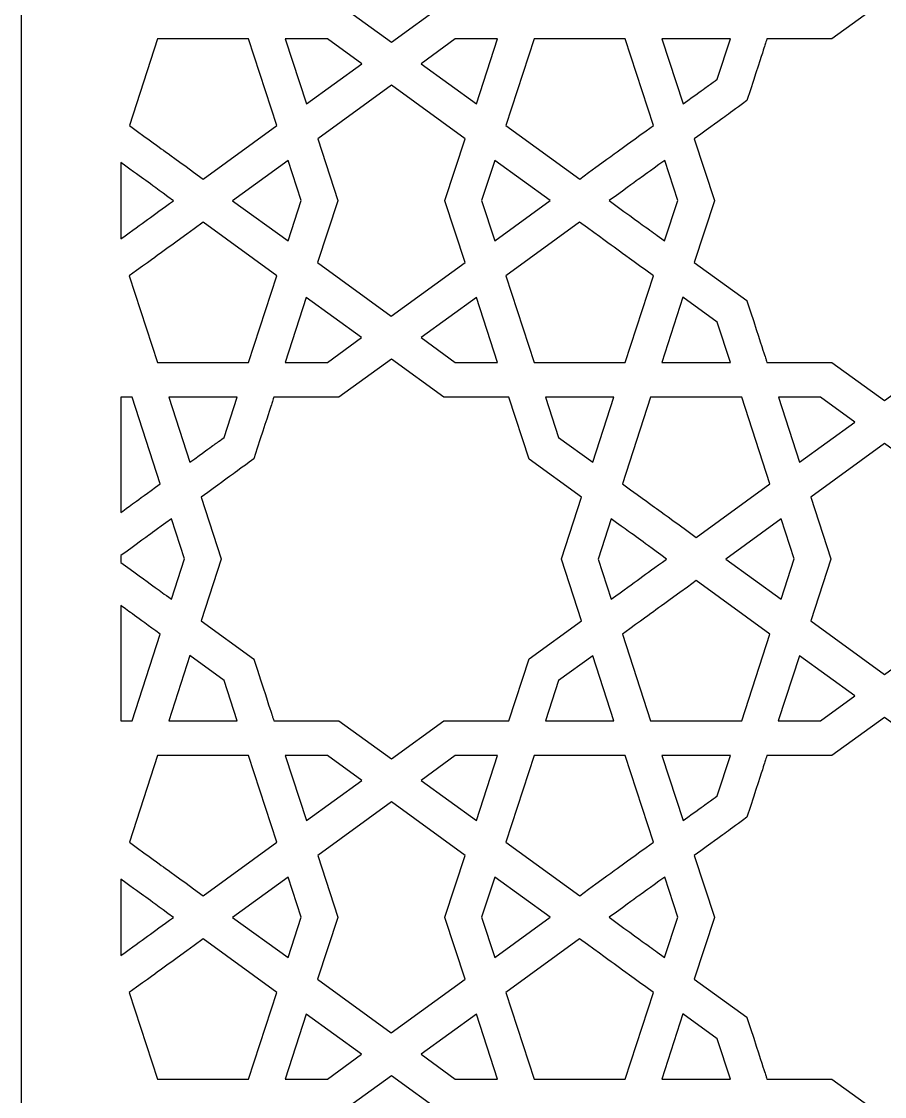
# Model space of a CAD drawing. Header units: millimetres. Extents: x -50 to 50, y -100 to 100.
# Drawn here: x -49.9 to 0.1, y -51.8 to 10.5 of the extents above; entities that cross this region are included whole.
import ezdxf

# ---------------------------------------------------------------- set-up
doc = ezdxf.new("R2010")
doc.units = ezdxf.units.MM
doc.header["$MEASUREMENT"] = 0
doc.layers.add('layer 1', color=7, linetype='Continuous')

msp = doc.modelspace()

# ---------------------------------------------------------------- linework, layer by layer
at = {"layer": 'layer 1', "color": 250}
for points, knots in [([(50.0821, 100.1536), (50.0821, 100.1536), (-49.9181, 100.1536), (-49.9181, 100.1536), (-49.9181, 100.1536), (-49.9181, 100.1536), (-49.9181, -99.8361), (-49.9181, -99.8361), (-49.9181, -99.8361), (-49.9181, -99.8361), (50.0821, -99.8361), (50.0821, -99.8361), (50.0821, -99.8361), (50.0821, -99.8361), (50.0821, 100.1536), (50.0821, 100.1536)], [0, 0, 0, 0, 0.2, 0.2, 0.2, 0.2, 0.4, 0.4, 0.4, 0.4, 0.6, 0.6, 0.6, 0.6, 1, 1, 1, 1]), ([(-38.3458, 20.9067), (-38.3458, 20.9067), (-38.344, 20.9123), (-38.344, 20.9123), (-38.344, 20.9123), (-38.344, 20.9123), (-39.5074, 24.4898), (-39.5074, 24.4898), (-39.5074, 24.4898), (-37.3344, 26.0689), (-38.0026, 25.5842), (-36.4604, 26.7014), (-36.4604, 26.7014), (-35.2917, 30.3008), (-35.4885, 29.6954), (-35.2993, 30.2754), (-35.2993, 30.2754), (-34.8272, 30.2754), (-32.0042, 30.2754), (-31.5359, 30.2754), (-31.5359, 30.2754), (-31.5359, 30.2754), (-28.4894, 32.4894), (-28.4894, 32.4894), (-28.4894, 32.4894), (-28.4894, 32.4894), (-25.4457, 30.2775), (-25.4457, 30.2775), (-25.4457, 30.2775), (-24.9746, 30.2775), (-22.1532, 30.2775), (-21.6819, 30.2775), (-21.6819, 30.2775), (-21.6819, 30.2775), (-20.5129, 26.6982), (-20.5129, 26.6982), (-20.5129, 26.6982), (-20.5129, 26.6982), (-17.4713, 24.4877), (-17.4713, 24.4877), (-17.4713, 24.4877), (-17.4713, 24.4877), (-18.6344, 20.9106), (-18.6344, 20.9106), (-18.6344, 20.9106), (-18.6344, 20.9106), (-18.6335, 20.9077), (-18.6335, 20.9077), (-18.6335, 20.9077), (-18.6335, 20.9077), (-18.6344, 20.9049), (-18.6344, 20.9049), (-18.6344, 20.9049), (-18.6344, 20.9049), (-18.6335, 20.9021), (-18.6335, 20.9021), (-18.6335, 20.9021), (-18.6335, 20.9021), (-18.6344, 20.8993), (-18.6344, 20.8993), (-18.6344, 20.8993), (-18.6344, 20.8993), (-17.4724, 17.3214), (-17.4724, 17.3214), (-17.4724, 17.3214), (-17.4724, 17.3214), (-20.5144, 15.1105), (-20.5144, 15.1105), (-20.5144, 15.1105), (-20.5144, 15.1105), (-21.6807, 11.5355), (-21.6807, 11.5355), (-21.6807, 11.5355), (-22.1529, 11.5355), (-24.976, 11.5355), (-25.4444, 11.5355), (-25.4444, 11.5355), (-25.4444, 11.5355), (-28.4908, 9.3215), (-28.4908, 9.3215), (-28.4908, 9.3215), (-28.4908, 9.3215), (-31.5345, 11.5334), (-31.5345, 11.5334), (-31.5345, 11.5334), (-32.0055, 11.5334), (-34.8269, 11.5334), (-35.2982, 11.5334), (-35.2982, 11.5334), (-35.4333, 11.9475), (-35.2563, 11.4028), (-36.459, 15.1056), (-36.459, 15.1056), (-36.459, 15.1056), (-36.4666, 15.1112), (-36.4666, 15.1112), (-36.4666, 15.1112), (-36.4666, 15.1112), (-36.4672, 15.1127), (-36.4672, 15.1127), (-36.4672, 15.1127), (-36.4672, 15.1127), (-39.5085, 17.3232), (-39.5085, 17.3232), (-39.5085, 17.3232), (-39.5085, 17.3232), (-38.344, 20.9014), (-38.344, 20.9014), (-38.344, 20.9014), (-38.344, 20.9014), (-38.3458, 20.9067), (-38.3458, 20.9067)], [0, 0, 0, 0, 0.0344828, 0.0344828, 0.0344828, 0.0344828, 0.0689655, 0.0689655, 0.0689655, 0.0689655, 0.1034483, 0.1034483, 0.1034483, 0.1034483, 0.137931, 0.137931, 0.137931, 0.137931, 0.1724138, 0.1724138, 0.1724138, 0.1724138, 0.2068966, 0.2068966, 0.2068966, 0.2068966, 0.2413793, 0.2413793, 0.2413793, 0.2413793, 0.2758621, 0.2758621, 0.2758621, 0.2758621, 0.3103448, 0.3103448, 0.3103448, 0.3103448, 0.3448276, 0.3448276, 0.3448276, 0.3448276, 0.3793103, 0.3793103, 0.3793103, 0.3793103, 0.4137931, 0.4137931, 0.4137931, 0.4137931, 0.4482759, 0.4482759, 0.4482759, 0.4482759, 0.4827586, 0.4827586, 0.4827586, 0.4827586, 0.5172414, 0.5172414, 0.5172414, 0.5172414, 0.5517241, 0.5517241, 0.5517241, 0.5517241, 0.5862069, 0.5862069, 0.5862069, 0.5862069, 0.6206897, 0.6206897, 0.6206897, 0.6206897, 0.6551724, 0.6551724, 0.6551724, 0.6551724, 0.6896552, 0.6896552, 0.6896552, 0.6896552, 0.7241379, 0.7241379, 0.7241379, 0.7241379, 0.7586207, 0.7586207, 0.7586207, 0.7586207, 0.7931034, 0.7931034, 0.7931034, 0.7931034, 0.8275862, 0.8275862, 0.8275862, 0.8275862, 0.862069, 0.862069, 0.862069, 0.862069, 0.8965517, 0.8965517, 0.8965517, 0.8965517, 0.9310345, 0.9310345, 0.9310345, 0.9310345, 1, 1, 1, 1]), ([(3.127, -9.2297), (3.127, -9.2297), (0.0804, -11.4437), (0.0804, -11.4437), (0.0804, -11.4437), (0.0804, -11.4437), (-2.963, -9.2318), (-2.963, -9.2318), (-2.963, -9.2318), (-3.4339, -9.2318), (-6.2554, -9.2318), (-6.7268, -9.2318), (-6.7268, -9.2318), (-6.8619, -8.8177), (-6.6848, -9.3624), (-7.8874, -5.6596), (-7.8874, -5.6596), (-7.8874, -5.6596), (-7.8952, -5.654), (-7.8952, -5.654), (-7.8952, -5.654), (-7.8952, -5.654), (-7.8955, -5.6525), (-7.8955, -5.6525), (-7.8955, -5.6525), (-7.8955, -5.6525), (-10.9372, -3.4424), (-10.9372, -3.4424), (-10.9372, -3.4424), (-10.9372, -3.4424), (-9.7726, 0.1358), (-9.7726, 0.1358), (-9.7726, 0.1358), (-9.7726, 0.1358), (-9.7744, 0.1415), (-9.7744, 0.1415), (-9.7744, 0.1415), (-9.7744, 0.1415), (-9.7726, 0.1471), (-9.7726, 0.1471), (-9.7726, 0.1471), (-9.7726, 0.1471), (-10.9358, 3.7243), (-10.9358, 3.7243), (-10.9358, 3.7243), (-8.763, 5.3037), (-9.4312, 4.8186), (-7.8892, 5.9359), (-7.8892, 5.9359), (-6.7204, 9.5356), (-6.9169, 8.9302), (-6.7278, 9.5102), (-6.7278, 9.5102), (-6.2558, 9.5102), (-3.4329, 9.5102), (-2.9644, 9.5102), (-2.9644, 9.5102), (-2.9644, 9.5102), (0.0819, 11.7239), (0.0819, 11.7239), (0.0819, 11.7239), (0.0819, 11.7239), (3.1256, 9.512), (3.1256, 9.512), (3.1256, 9.512), (3.5966, 9.512), (6.4181, 9.512), (6.8894, 9.512), (6.8894, 9.512), (6.8894, 9.512), (8.0585, 5.9327), (8.0585, 5.9327), (8.0585, 5.9327), (8.0585, 5.9327), (11.1002, 3.7222), (11.1002, 3.7222), (11.1002, 3.7222), (11.1002, 3.7222), (9.9371, 0.145), (9.9371, 0.145), (9.9371, 0.145), (9.9371, 0.145), (9.9381, 0.1425), (9.9381, 0.1425), (9.9381, 0.1425), (9.9381, 0.1425), (9.9371, 0.1394), (9.9371, 0.1394), (9.9371, 0.1394), (9.9371, 0.1394), (9.9378, 0.1365), (9.9378, 0.1365), (9.9378, 0.1365), (9.9378, 0.1365), (9.9371, 0.1341), (9.9371, 0.1341), (9.9371, 0.1341), (9.9371, 0.1341), (11.0991, -3.4442), (11.0991, -3.4442), (11.0991, -3.4442), (11.0991, -3.4442), (8.0571, -5.655), (8.0571, -5.655), (8.0571, -5.655), (8.0571, -5.655), (6.8908, -9.2297), (6.8908, -9.2297), (6.8908, -9.2297), (6.4184, -9.2297), (3.5955, -9.2297), (3.127, -9.2297)], [0, 0, 0, 0, 0.0344828, 0.0344828, 0.0344828, 0.0344828, 0.0689655, 0.0689655, 0.0689655, 0.0689655, 0.1034483, 0.1034483, 0.1034483, 0.1034483, 0.137931, 0.137931, 0.137931, 0.137931, 0.1724138, 0.1724138, 0.1724138, 0.1724138, 0.2068966, 0.2068966, 0.2068966, 0.2068966, 0.2413793, 0.2413793, 0.2413793, 0.2413793, 0.2758621, 0.2758621, 0.2758621, 0.2758621, 0.3103448, 0.3103448, 0.3103448, 0.3103448, 0.3448276, 0.3448276, 0.3448276, 0.3448276, 0.3793103, 0.3793103, 0.3793103, 0.3793103, 0.4137931, 0.4137931, 0.4137931, 0.4137931, 0.4482759, 0.4482759, 0.4482759, 0.4482759, 0.4827586, 0.4827586, 0.4827586, 0.4827586, 0.5172414, 0.5172414, 0.5172414, 0.5172414, 0.5517241, 0.5517241, 0.5517241, 0.5517241, 0.5862069, 0.5862069, 0.5862069, 0.5862069, 0.6206897, 0.6206897, 0.6206897, 0.6206897, 0.6551724, 0.6551724, 0.6551724, 0.6551724, 0.6896552, 0.6896552, 0.6896552, 0.6896552, 0.7241379, 0.7241379, 0.7241379, 0.7241379, 0.7586207, 0.7586207, 0.7586207, 0.7586207, 0.7931034, 0.7931034, 0.7931034, 0.7931034, 0.8275862, 0.8275862, 0.8275862, 0.8275862, 0.862069, 0.862069, 0.862069, 0.862069, 0.8965517, 0.8965517, 0.8965517, 0.8965517, 0.9310345, 0.9310345, 0.9310345, 0.9310345, 1, 1, 1, 1]), ([(-36.7604, 9.5123), (-36.7604, 9.5123), (-35.1313, 4.4955), (-35.1313, 4.4955), (-35.1313, 4.4955), (-35.1313, 4.4955), (-39.3995, 1.3935), (-39.3995, 1.3935), (-39.3995, 1.3935), (-42.596, 3.7141), (-40.909, 2.4889), (-43.6702, 4.4955), (-43.6702, 4.4955), (-43.6702, 4.4955), (-42.0409, 9.5123), (-42.0409, 9.5123), (-42.0409, 9.5123), (-42.0409, 9.5123), (-36.7604, 9.5123), (-36.7604, 9.5123)], [0, 0, 0, 0, 0.1666667, 0.1666667, 0.1666667, 0.1666667, 0.3333333, 0.3333333, 0.3333333, 0.3333333, 0.5, 0.5, 0.5, 0.5, 0.6666667, 0.6666667, 0.6666667, 0.6666667, 1, 1, 1, 1]), ([(-32.1896, 9.5123), (-32.1896, 9.5123), (-30.2091, 8.0726), (-30.2091, 8.0726), (-30.2091, 8.0726), (-30.2091, 8.0726), (-33.4149, 5.7429), (-33.4149, 5.7429), (-33.4149, 5.7429), (-33.4149, 5.7429), (-34.6391, 9.5123), (-34.6391, 9.5123), (-34.6391, 9.5123), (-34.6391, 9.5123), (-32.1896, 9.5123), (-32.1896, 9.5123)], [0, 0, 0, 0, 0.2, 0.2, 0.2, 0.2, 0.4, 0.4, 0.4, 0.4, 0.6, 0.6, 0.6, 0.6, 1, 1, 1, 1]), ([(-26.7696, 8.0747), (-26.7696, 8.0747), (-24.789, 9.5141), (-24.789, 9.5141), (-24.789, 9.5141), (-24.4841, 9.5141), (-22.6515, 9.5141), (-22.3395, 9.5141), (-22.3395, 9.5141), (-22.3395, 9.5141), (-23.5636, 5.7446), (-23.5636, 5.7446), (-23.5636, 5.7446), (-23.5636, 5.7446), (-26.7696, 8.0747), (-26.7696, 8.0747)], [0, 0, 0, 0, 0.2, 0.2, 0.2, 0.2, 0.4, 0.4, 0.4, 0.4, 0.6, 0.6, 0.6, 0.6, 1, 1, 1, 1]), ([(-14.9379, 9.5141), (-14.9379, 9.5141), (-13.3085, 4.4972), (-13.3085, 4.4972), (-13.3085, 4.4972), (-15.7995, 2.6875), (-14.6001, 3.5578), (-17.5791, 1.3956), (-17.5791, 1.3956), (-17.5791, 1.3956), (-21.8474, 4.4976), (-21.8474, 4.4976), (-21.8474, 4.4976), (-21.8474, 4.4976), (-20.2183, 9.5141), (-20.2183, 9.5141), (-20.2183, 9.5141), (-20.2183, 9.5141), (-14.9379, 9.5141), (-14.9379, 9.5141)], [0, 0, 0, 0, 0.1666667, 0.1666667, 0.1666667, 0.1666667, 0.3333333, 0.3333333, 0.3333333, 0.3333333, 0.5, 0.5, 0.5, 0.5, 0.6666667, 0.6666667, 0.6666667, 0.6666667, 1, 1, 1, 1]), ([(-8.8484, 9.5102), (-8.8484, 9.5102), (-9.6079, 7.1815), (-9.6079, 7.1815), (-9.6079, 7.1815), (-10.3516, 6.6411), (-9.9243, 6.9508), (-11.5916, 5.7429), (-11.5916, 5.7429), (-11.5916, 5.7429), (-12.815, 9.5102), (-12.815, 9.5102), (-12.815, 9.5102), (-12.815, 9.5102), (-8.8484, 9.5102), (-8.8484, 9.5102)], [0, 0, 0, 0, 0.2, 0.2, 0.2, 0.2, 0.4, 0.4, 0.4, 0.4, 0.6, 0.6, 0.6, 0.6, 1, 1, 1, 1]), ([(-31.5993, 0.1415), (-31.5993, 0.1415), (-31.5984, 0.1443), (-31.5984, 0.1443), (-31.5984, 0.1443), (-31.5984, 0.1443), (-32.759, 3.7222), (-32.759, 3.7222), (-32.759, 3.7222), (-32.759, 3.7222), (-28.4879, 6.8259), (-28.4879, 6.8259), (-28.4879, 6.8259), (-28.4879, 6.8259), (-24.22, 3.7243), (-24.22, 3.7243), (-24.22, 3.7243), (-24.22, 3.7243), (-25.3832, 0.1464), (-25.3832, 0.1464), (-25.3832, 0.1464), (-25.3832, 0.1464), (-25.3822, 0.1439), (-25.3822, 0.1439), (-25.3822, 0.1439), (-25.3822, 0.1439), (-25.3832, 0.1408), (-25.3832, 0.1408), (-25.3832, 0.1408), (-25.3832, 0.1408), (-25.3824, 0.1379), (-25.3824, 0.1379), (-25.3824, 0.1379), (-25.3824, 0.1379), (-25.3832, 0.1355), (-25.3832, 0.1355), (-25.3832, 0.1355), (-25.3832, 0.1355), (-24.2212, -3.4417), (-24.2212, -3.4417), (-24.2212, -3.4417), (-24.2212, -3.4417), (-28.4922, -6.5458), (-28.4922, -6.5458), (-28.4922, -6.5458), (-28.4922, -6.5458), (-32.76, -3.4442), (-32.76, -3.4442), (-32.76, -3.4442), (-32.76, -3.4442), (-31.5969, 0.1337), (-31.5969, 0.1337), (-31.5969, 0.1337), (-31.5969, 0.1337), (-31.5993, 0.1415), (-31.5993, 0.1415)], [0, 0, 0, 0, 0.0666667, 0.0666667, 0.0666667, 0.0666667, 0.1333333, 0.1333333, 0.1333333, 0.1333333, 0.2, 0.2, 0.2, 0.2, 0.2666667, 0.2666667, 0.2666667, 0.2666667, 0.3333333, 0.3333333, 0.3333333, 0.3333333, 0.4, 0.4, 0.4, 0.4, 0.4666667, 0.4666667, 0.4666667, 0.4666667, 0.5333333, 0.5333333, 0.5333333, 0.5333333, 0.6, 0.6, 0.6, 0.6, 0.6666667, 0.6666667, 0.6666667, 0.6666667, 0.7333333, 0.7333333, 0.7333333, 0.7333333, 0.8, 0.8, 0.8, 0.8, 0.8666667, 0.8666667, 0.8666667, 0.8666667, 1, 1, 1, 1]), ([(-44.1584, 2.3527), (-42.5188, 1.161), (-42.9497, 1.4739), (-41.1114, 0.1397), (-41.1114, 0.1397), (-42.441, -0.8255), (-42.7626, -1.059), (-44.1584, -2.0736), (-44.1584, -2.0736), (-44.1584, -2.0736), (-44.1584, 2.3527), (-44.1584, 2.3527)], [0, 0, 0, 0, 0.25, 0.25, 0.25, 0.25, 0.5, 0.5, 0.5, 0.5, 1, 1, 1, 1]), ([(-34.4763, 2.4737), (-34.4763, 2.4737), (-33.7188, 0.1411), (-33.7188, 0.1411), (-33.7188, 0.1411), (-33.7188, 0.1411), (-34.4778, -2.1957), (-34.4778, -2.1957), (-34.4778, -2.1957), (-34.4778, -2.1957), (-37.6897, 0.1387), (-37.6897, 0.1387), (-37.6897, 0.1387), (-37.6897, 0.1387), (-34.4763, 2.4737), (-34.4763, 2.4737)], [0, 0, 0, 0, 0.2, 0.2, 0.2, 0.2, 0.4, 0.4, 0.4, 0.4, 0.6, 0.6, 0.6, 0.6, 1, 1, 1, 1]), ([(-22.5036, -2.1936), (-22.5036, -2.1936), (-23.2617, 0.1408), (-23.2617, 0.1408), (-23.2617, 0.1408), (-23.2617, 0.1408), (-22.5025, 2.4762), (-22.5025, 2.4762), (-22.5025, 2.4762), (-22.5025, 2.4762), (-19.2903, 0.1415), (-19.2903, 0.1415), (-19.2903, 0.1415), (-19.2903, 0.1415), (-22.5036, -2.1936), (-22.5036, -2.1936)], [0, 0, 0, 0, 0.2, 0.2, 0.2, 0.2, 0.4, 0.4, 0.4, 0.4, 0.6, 0.6, 0.6, 0.6, 1, 1, 1, 1]), ([(-12.6534, 2.4762), (-12.6534, 2.4762), (-11.8943, 0.1418), (-11.8943, 0.1418), (-11.8943, 0.1418), (-11.8943, 0.1418), (-12.6545, -2.1939), (-12.6545, -2.1939), (-12.6545, -2.1939), (-13.6207, -1.4919), (-13.239, -1.7685), (-15.8685, 0.1408), (-15.8685, 0.1408), (-13.4101, 1.9255), (-14.6552, 1.0213), (-12.6534, 2.4762)], [0, 0, 0, 0, 0.2, 0.2, 0.2, 0.2, 0.4, 0.4, 0.4, 0.4, 0.6, 0.6, 0.6, 0.6, 1, 1, 1, 1]), ([(-35.1327, -4.2174), (-35.1327, -4.2174), (-36.7619, -9.2339), (-36.7619, -9.2339), (-36.7619, -9.2339), (-36.7619, -9.2339), (-42.0423, -9.2339), (-42.0423, -9.2339), (-42.0423, -9.2339), (-42.0423, -9.2339), (-43.6716, -4.2171), (-43.6716, -4.2171), (-43.6716, -4.2171), (-41.2258, -2.4402), (-42.3748, -3.2741), (-39.4009, -1.1151), (-39.4009, -1.1151), (-39.4009, -1.1151), (-35.1327, -4.2174), (-35.1327, -4.2174)], [0, 0, 0, 0, 0.1666667, 0.1666667, 0.1666667, 0.1666667, 0.3333333, 0.3333333, 0.3333333, 0.3333333, 0.5, 0.5, 0.5, 0.5, 0.6666667, 0.6666667, 0.6666667, 0.6666667, 1, 1, 1, 1]), ([(-17.5805, -1.1134), (-14.9776, -3.0028), (-15.86, -2.3618), (-13.3099, -4.2153), (-13.3099, -4.2153), (-13.3099, -4.2153), (-14.9393, -9.2318), (-14.9393, -9.2318), (-14.9393, -9.2318), (-14.9393, -9.2318), (-20.2195, -9.2318), (-20.2195, -9.2318), (-20.2195, -9.2318), (-20.2195, -9.2318), (-21.8488, -4.2153), (-21.8488, -4.2153), (-21.8488, -4.2153), (-21.8488, -4.2153), (-17.5805, -1.1134), (-17.5805, -1.1134)], [0, 0, 0, 0, 0.1666667, 0.1666667, 0.1666667, 0.1666667, 0.3333333, 0.3333333, 0.3333333, 0.3333333, 0.5, 0.5, 0.5, 0.5, 0.6666667, 0.6666667, 0.6666667, 0.6666667, 1, 1, 1, 1]), ([(-33.4163, -5.4645), (-33.4163, -5.4645), (-30.2104, -7.7946), (-30.2104, -7.7946), (-30.2104, -7.7946), (-30.2104, -7.7946), (-32.191, -9.2339), (-32.191, -9.2339), (-32.191, -9.2339), (-32.191, -9.2339), (-34.6404, -9.2339), (-34.6404, -9.2339), (-34.6404, -9.2339), (-34.6404, -9.2339), (-33.4163, -5.4645), (-33.4163, -5.4645)], [0, 0, 0, 0, 0.2, 0.2, 0.2, 0.2, 0.4, 0.4, 0.4, 0.4, 0.6, 0.6, 0.6, 0.6, 1, 1, 1, 1]), ([(-23.565, -5.4624), (-23.565, -5.4624), (-22.341, -9.2318), (-22.341, -9.2318), (-22.341, -9.2318), (-22.6525, -9.2318), (-24.484, -9.2318), (-24.7905, -9.2318), (-24.7905, -9.2318), (-24.7905, -9.2318), (-26.771, -7.7925), (-26.771, -7.7925), (-26.771, -7.7925), (-26.771, -7.7925), (-23.565, -5.4624), (-23.565, -5.4624)], [0, 0, 0, 0, 0.2, 0.2, 0.2, 0.2, 0.4, 0.4, 0.4, 0.4, 0.6, 0.6, 0.6, 0.6, 1, 1, 1, 1]), ([(-11.5933, -5.4613), (-11.5933, -5.4613), (-9.6086, -6.9014), (-9.6086, -6.9014), (-9.6086, -6.9014), (-9.6086, -6.9014), (-8.8473, -9.2318), (-8.8473, -9.2318), (-8.8473, -9.2318), (-8.8473, -9.2318), (-12.8178, -9.2318), (-12.8178, -9.2318), (-12.8178, -9.2318), (-12.8178, -9.2318), (-11.5933, -5.4613), (-11.5933, -5.4613)], [0, 0, 0, 0, 0.2, 0.2, 0.2, 0.2, 0.4, 0.4, 0.4, 0.4, 0.6, 0.6, 0.6, 0.6, 1, 1, 1, 1]), ([(-38.3458, -20.6237), (-38.3458, -20.6237), (-38.344, -20.6184), (-38.344, -20.6184), (-38.344, -20.6184), (-38.344, -20.6184), (-39.5074, -17.0409), (-39.5074, -17.0409), (-39.5074, -17.0409), (-37.3344, -15.4615), (-38.0026, -15.9466), (-36.4604, -14.8294), (-36.4604, -14.8294), (-35.2914, -11.2286), (-35.4914, -11.8438), (-35.2993, -11.2554), (-35.2993, -11.2554), (-34.8272, -11.2554), (-32.0042, -11.2554), (-31.5359, -11.2554), (-31.5359, -11.2554), (-31.5359, -11.2554), (-28.4894, -9.0413), (-28.4894, -9.0413), (-28.4894, -9.0413), (-28.4894, -9.0413), (-25.4457, -11.2532), (-25.4457, -11.2532), (-25.4457, -11.2532), (-24.9746, -11.2532), (-22.1532, -11.2532), (-21.6819, -11.2532), (-21.6819, -11.2532), (-21.6819, -11.2532), (-20.5129, -14.8325), (-20.5129, -14.8325), (-20.5129, -14.8325), (-20.5129, -14.8325), (-17.4713, -17.043), (-17.4713, -17.043), (-17.4713, -17.043), (-17.4713, -17.043), (-18.6344, -20.6202), (-18.6344, -20.6202), (-18.6344, -20.6202), (-18.6344, -20.6202), (-18.6335, -20.623), (-18.6335, -20.623), (-18.6335, -20.623), (-18.6335, -20.623), (-18.6344, -20.6258), (-18.6344, -20.6258), (-18.6344, -20.6258), (-18.6344, -20.6258), (-18.6335, -20.6287), (-18.6335, -20.6287), (-18.6335, -20.6287), (-18.6335, -20.6287), (-18.6344, -20.6311), (-18.6344, -20.6311), (-18.6344, -20.6311), (-18.6344, -20.6311), (-17.4724, -24.2094), (-17.4724, -24.2094), (-17.4724, -24.2094), (-17.4724, -24.2094), (-20.5144, -26.4202), (-20.5144, -26.4202), (-20.5144, -26.4202), (-20.5144, -26.4202), (-21.6807, -29.9949), (-21.6807, -29.9949), (-21.6807, -29.9949), (-22.1529, -29.9949), (-24.976, -29.9949), (-25.4444, -29.9949), (-25.4444, -29.9949), (-25.4444, -29.9949), (-28.4908, -32.209), (-28.4908, -32.209), (-28.4908, -32.209), (-28.4908, -32.209), (-31.5345, -29.997), (-31.5345, -29.997), (-31.5345, -29.997), (-32.0055, -29.997), (-34.8269, -29.997), (-35.2982, -29.997), (-35.2982, -29.997), (-35.4333, -29.5832), (-35.2563, -30.1279), (-36.459, -26.4248), (-36.459, -26.4248), (-36.459, -26.4248), (-36.4666, -26.4195), (-36.4666, -26.4195), (-36.4666, -26.4195), (-36.4666, -26.4195), (-36.4672, -26.4178), (-36.4672, -26.4178), (-36.4672, -26.4178), (-36.4672, -26.4178), (-39.5085, -24.2076), (-39.5085, -24.2076), (-39.5085, -24.2076), (-39.5085, -24.2076), (-38.344, -20.6294), (-38.344, -20.6294), (-38.344, -20.6294), (-38.344, -20.6294), (-38.3458, -20.6237), (-38.3458, -20.6237)], [0, 0, 0, 0, 0.0344828, 0.0344828, 0.0344828, 0.0344828, 0.0689655, 0.0689655, 0.0689655, 0.0689655, 0.1034483, 0.1034483, 0.1034483, 0.1034483, 0.137931, 0.137931, 0.137931, 0.137931, 0.1724138, 0.1724138, 0.1724138, 0.1724138, 0.2068966, 0.2068966, 0.2068966, 0.2068966, 0.2413793, 0.2413793, 0.2413793, 0.2413793, 0.2758621, 0.2758621, 0.2758621, 0.2758621, 0.3103448, 0.3103448, 0.3103448, 0.3103448, 0.3448276, 0.3448276, 0.3448276, 0.3448276, 0.3793103, 0.3793103, 0.3793103, 0.3793103, 0.4137931, 0.4137931, 0.4137931, 0.4137931, 0.4482759, 0.4482759, 0.4482759, 0.4482759, 0.4827586, 0.4827586, 0.4827586, 0.4827586, 0.5172414, 0.5172414, 0.5172414, 0.5172414, 0.5517241, 0.5517241, 0.5517241, 0.5517241, 0.5862069, 0.5862069, 0.5862069, 0.5862069, 0.6206897, 0.6206897, 0.6206897, 0.6206897, 0.6551724, 0.6551724, 0.6551724, 0.6551724, 0.6896552, 0.6896552, 0.6896552, 0.6896552, 0.7241379, 0.7241379, 0.7241379, 0.7241379, 0.7586207, 0.7586207, 0.7586207, 0.7586207, 0.7931034, 0.7931034, 0.7931034, 0.7931034, 0.8275862, 0.8275862, 0.8275862, 0.8275862, 0.862069, 0.862069, 0.862069, 0.862069, 0.8965517, 0.8965517, 0.8965517, 0.8965517, 0.9310345, 0.9310345, 0.9310345, 0.9310345, 1, 1, 1, 1]), ([(-44.1584, -11.2511), (-44.1584, -11.2511), (-43.5093, -11.2511), (-43.5093, -11.2511), (-43.5093, -11.2511), (-43.5093, -11.2511), (-41.8799, -16.268), (-41.8799, -16.268), (-41.8799, -16.268), (-43.4464, -17.406), (-43.554, -17.4847), (-44.1584, -17.9236), (-44.1584, -17.9236), (-44.1584, -17.9236), (-44.1584, -11.2511), (-44.1584, -11.2511)], [0, 0, 0, 0, 0.2, 0.2, 0.2, 0.2, 0.4, 0.4, 0.4, 0.4, 0.6, 0.6, 0.6, 0.6, 1, 1, 1, 1]), ([(-37.4198, -11.2554), (-37.4198, -11.2554), (-38.1794, -13.5837), (-38.1794, -13.5837), (-38.1794, -13.5837), (-38.9228, -14.1242), (-38.4956, -13.8144), (-40.163, -15.0223), (-40.163, -15.0223), (-40.163, -15.0223), (-41.3865, -11.2554), (-41.3865, -11.2554), (-41.3865, -11.2554), (-41.3865, -11.2554), (-37.4198, -11.2554), (-37.4198, -11.2554)], [0, 0, 0, 0, 0.2, 0.2, 0.2, 0.2, 0.4, 0.4, 0.4, 0.4, 0.6, 0.6, 0.6, 0.6, 1, 1, 1, 1]), ([(-15.5908, -11.2532), (-15.5908, -11.2532), (-16.815, -15.0227), (-16.815, -15.0227), (-16.815, -15.0227), (-16.815, -15.0227), (-18.7995, -13.5802), (-18.7995, -13.5802), (-18.7995, -13.5802), (-18.7995, -13.5802), (-19.5593, -11.2532), (-19.5593, -11.2532), (-19.5593, -11.2532), (-19.5593, -11.2532), (-15.5908, -11.2532), (-15.5908, -11.2532)], [0, 0, 0, 0, 0.2, 0.2, 0.2, 0.2, 0.4, 0.4, 0.4, 0.4, 0.6, 0.6, 0.6, 0.6, 1, 1, 1, 1]), ([(-15.0987, -16.2697), (-15.0987, -16.2697), (-13.4694, -11.2532), (-13.4694, -11.2532), (-13.4694, -11.2532), (-13.4694, -11.2532), (-8.189, -11.2532), (-8.189, -11.2532), (-8.189, -11.2532), (-8.189, -11.2532), (-6.5599, -16.2697), (-6.5599, -16.2697), (-6.5599, -16.2697), (-6.5599, -16.2697), (-10.8282, -19.3721), (-10.8282, -19.3721), (-10.8282, -19.3721), (-14.0247, -17.0511), (-12.3377, -18.2763), (-15.0987, -16.2697)], [0, 0, 0, 0, 0.1666667, 0.1666667, 0.1666667, 0.1666667, 0.3333333, 0.3333333, 0.3333333, 0.3333333, 0.5, 0.5, 0.5, 0.5, 0.6666667, 0.6666667, 0.6666667, 0.6666667, 1, 1, 1, 1]), ([(-1.6376, -12.6926), (-1.6376, -12.6926), (-4.8436, -15.0223), (-4.8436, -15.0223), (-4.8436, -15.0223), (-4.8436, -15.0223), (-6.0678, -11.2532), (-6.0678, -11.2532), (-6.0678, -11.2532), (-6.0678, -11.2532), (-3.6181, -11.2532), (-3.6181, -11.2532), (-3.6181, -11.2532), (-3.6181, -11.2532), (-1.6376, -12.6926), (-1.6376, -12.6926)], [0, 0, 0, 0, 0.2, 0.2, 0.2, 0.2, 0.4, 0.4, 0.4, 0.4, 0.6, 0.6, 0.6, 0.6, 1, 1, 1, 1]), ([(-4.1885, -24.2094), (-4.1885, -24.2094), (-3.0254, -20.6315), (-3.0254, -20.6315), (-3.0254, -20.6315), (-3.0254, -20.6315), (-3.0279, -20.6241), (-3.0279, -20.6241), (-3.0279, -20.6241), (-3.0279, -20.6241), (-3.0268, -20.6213), (-3.0268, -20.6213), (-3.0268, -20.6213), (-3.0268, -20.6213), (-4.1875, -17.0434), (-4.1875, -17.0434), (-4.1875, -17.0434), (-4.1875, -17.0434), (0.0836, -13.9393), (0.0836, -13.9393), (0.0836, -13.9393), (0.0836, -13.9393), (4.3515, -17.0409), (4.3515, -17.0409), (4.3515, -17.0409), (4.3515, -17.0409), (3.1884, -20.6188), (3.1884, -20.6188), (3.1884, -20.6188), (3.1884, -20.6188), (3.1891, -20.6216), (3.1891, -20.6216), (3.1891, -20.6216), (3.1891, -20.6216), (3.1881, -20.6244), (3.1881, -20.6244), (3.1881, -20.6244), (3.1881, -20.6244), (3.1891, -20.6273), (3.1891, -20.6273), (3.1891, -20.6273), (3.1891, -20.6273), (3.1884, -20.6297), (3.1884, -20.6297), (3.1884, -20.6297), (3.1884, -20.6297), (4.3501, -24.2072), (4.3501, -24.2072), (4.3501, -24.2072), (4.3501, -24.2072), (0.0794, -27.311), (0.0794, -27.311), (0.0794, -27.311), (0.0794, -27.311), (-4.1885, -24.2094), (-4.1885, -24.2094)], [0, 0, 0, 0, 0.0666667, 0.0666667, 0.0666667, 0.0666667, 0.1333333, 0.1333333, 0.1333333, 0.1333333, 0.2, 0.2, 0.2, 0.2, 0.2666667, 0.2666667, 0.2666667, 0.2666667, 0.3333333, 0.3333333, 0.3333333, 0.3333333, 0.4, 0.4, 0.4, 0.4, 0.4666667, 0.4666667, 0.4666667, 0.4666667, 0.5333333, 0.5333333, 0.5333333, 0.5333333, 0.6, 0.6, 0.6, 0.6, 0.6666667, 0.6666667, 0.6666667, 0.6666667, 0.7333333, 0.7333333, 0.7333333, 0.7333333, 0.8, 0.8, 0.8, 0.8, 0.8666667, 0.8666667, 0.8666667, 0.8666667, 1, 1, 1, 1]), ([(-44.1584, -20.4202), (-42.0802, -18.9113), (-43.1446, -19.6843), (-41.2248, -18.289), (-41.2248, -18.289), (-41.2248, -18.289), (-40.4658, -20.6237), (-40.4658, -20.6237), (-40.4658, -20.6237), (-40.4658, -20.6237), (-41.2259, -22.9591), (-41.2259, -22.9591), (-41.2259, -22.9591), (-42.1561, -22.2835), (-41.8385, -22.5132), (-44.1584, -20.829), (-44.1584, -20.829), (-44.1584, -20.829), (-44.1584, -20.4202), (-44.1584, -20.4202)], [0, 0, 0, 0, 0.1666667, 0.1666667, 0.1666667, 0.1666667, 0.3333333, 0.3333333, 0.3333333, 0.3333333, 0.5, 0.5, 0.5, 0.5, 0.6666667, 0.6666667, 0.6666667, 0.6666667, 1, 1, 1, 1]), ([(-12.5402, -20.6258), (-13.9224, -21.6288), (-14.2116, -21.839), (-15.7547, -22.9609), (-15.7547, -22.9609), (-15.7547, -22.9609), (-16.513, -20.6258), (-16.513, -20.6258), (-16.513, -20.6258), (-16.513, -20.6258), (-15.7539, -18.2915), (-15.7539, -18.2915), (-15.7539, -18.2915), (-13.9167, -19.6264), (-14.4381, -19.2479), (-12.5402, -20.6258)], [0, 0, 0, 0, 0.2, 0.2, 0.2, 0.2, 0.4, 0.4, 0.4, 0.4, 0.6, 0.6, 0.6, 0.6, 1, 1, 1, 1]), ([(-9.1182, -20.6269), (-9.1182, -20.6269), (-5.9051, -18.2915), (-5.9051, -18.2915), (-5.9051, -18.2915), (-5.9051, -18.2915), (-5.1474, -20.6241), (-5.1474, -20.6241), (-5.1474, -20.6241), (-5.1474, -20.6241), (-5.9066, -22.9612), (-5.9066, -22.9612), (-5.9066, -22.9612), (-5.9066, -22.9612), (-9.1182, -20.6269), (-9.1182, -20.6269)], [0, 0, 0, 0, 0.2, 0.2, 0.2, 0.2, 0.4, 0.4, 0.4, 0.4, 0.6, 0.6, 0.6, 0.6, 1, 1, 1, 1]), ([(-13.4708, -29.9992), (-13.4708, -29.9992), (-15.1001, -24.9827), (-15.1001, -24.9827), (-15.1001, -24.9827), (-12.6545, -23.2054), (-13.8035, -24.0393), (-10.8296, -21.8807), (-10.8296, -21.8807), (-10.8296, -21.8807), (-6.5613, -24.9827), (-6.5613, -24.9827), (-6.5613, -24.9827), (-6.5613, -24.9827), (-8.1904, -29.9992), (-8.1904, -29.9992), (-8.1904, -29.9992), (-8.1904, -29.9992), (-13.4708, -29.9992), (-13.4708, -29.9992)], [0, 0, 0, 0, 0.1666667, 0.1666667, 0.1666667, 0.1666667, 0.3333333, 0.3333333, 0.3333333, 0.3333333, 0.5, 0.5, 0.5, 0.5, 0.6666667, 0.6666667, 0.6666667, 0.6666667, 1, 1, 1, 1]), ([(-44.1584, -23.3257), (-43.6645, -23.6844), (-43.3164, -23.9374), (-41.8815, -24.9805), (-41.8815, -24.9805), (-41.8815, -24.9805), (-43.5107, -29.997), (-43.5107, -29.997), (-43.5107, -29.997), (-43.5107, -29.997), (-44.1584, -29.997), (-44.1584, -29.997), (-44.1584, -29.997), (-44.1584, -29.997), (-44.1584, -23.3257), (-44.1584, -23.3257)], [0, 0, 0, 0, 0.2, 0.2, 0.2, 0.2, 0.4, 0.4, 0.4, 0.4, 0.6, 0.6, 0.6, 0.6, 1, 1, 1, 1]), ([(-38.1799, -27.6666), (-38.1799, -27.6666), (-37.419, -29.997), (-37.419, -29.997), (-37.419, -29.997), (-37.419, -29.997), (-41.3892, -29.997), (-41.3892, -29.997), (-41.3892, -29.997), (-41.3892, -29.997), (-40.1647, -26.2265), (-40.1647, -26.2265), (-40.1647, -26.2265), (-40.1647, -26.2265), (-38.1799, -27.6666), (-38.1799, -27.6666)], [0, 0, 0, 0, 0.2, 0.2, 0.2, 0.2, 0.4, 0.4, 0.4, 0.4, 0.6, 0.6, 0.6, 0.6, 1, 1, 1, 1]), ([(-15.5936, -29.9949), (-15.5936, -29.9949), (-19.5585, -29.9949), (-19.5585, -29.9949), (-19.5585, -29.9949), (-19.5585, -29.9949), (-18.8007, -27.6722), (-18.8007, -27.6722), (-18.8007, -27.6722), (-18.8007, -27.6722), (-16.8163, -26.2301), (-16.8163, -26.2301), (-16.8163, -26.2301), (-16.8163, -26.2301), (-15.5936, -29.9949), (-15.5936, -29.9949)], [0, 0, 0, 0, 0.2, 0.2, 0.2, 0.2, 0.4, 0.4, 0.4, 0.4, 0.6, 0.6, 0.6, 0.6, 1, 1, 1, 1]), ([(-4.845, -26.2301), (-4.845, -26.2301), (-1.639, -28.5598), (-1.639, -28.5598), (-1.639, -28.5598), (-1.639, -28.5598), (-3.6195, -29.9992), (-3.6195, -29.9992), (-3.6195, -29.9992), (-3.6195, -29.9992), (-6.0692, -29.9992), (-6.0692, -29.9992), (-6.0692, -29.9992), (-6.0692, -29.9992), (-4.845, -26.2301), (-4.845, -26.2301)], [0, 0, 0, 0, 0.2, 0.2, 0.2, 0.2, 0.4, 0.4, 0.4, 0.4, 0.6, 0.6, 0.6, 0.6, 1, 1, 1, 1]), ([(3.127, -50.7605), (3.127, -50.7605), (0.0804, -52.9745), (0.0804, -52.9745), (0.0804, -52.9745), (0.0804, -52.9745), (-2.963, -50.7626), (-2.963, -50.7626), (-2.963, -50.7626), (-3.4339, -50.7626), (-6.2554, -50.7626), (-6.7268, -50.7626), (-6.7268, -50.7626), (-6.8626, -50.3463), (-6.6851, -50.8924), (-7.8874, -47.1904), (-7.8874, -47.1904), (-7.8874, -47.1904), (-7.8952, -47.1847), (-7.8952, -47.1847), (-7.8952, -47.1847), (-7.8952, -47.1847), (-7.8955, -47.1833), (-7.8955, -47.1833), (-7.8955, -47.1833), (-7.8955, -47.1833), (-10.9372, -44.9728), (-10.9372, -44.9728), (-10.9372, -44.9728), (-10.9372, -44.9728), (-9.7726, -41.3946), (-9.7726, -41.3946), (-9.7726, -41.3946), (-9.7726, -41.3946), (-9.7744, -41.3893), (-9.7744, -41.3893), (-9.7744, -41.3893), (-9.7744, -41.3893), (-9.7726, -41.3836), (-9.7726, -41.3836), (-9.7726, -41.3836), (-9.7726, -41.3836), (-10.9358, -37.8061), (-10.9358, -37.8061), (-10.9358, -37.8061), (-8.763, -36.2271), (-9.4312, -36.7118), (-7.8892, -35.5946), (-7.8892, -35.5946), (-6.7204, -31.9952), (-6.9169, -32.6005), (-6.7278, -32.0206), (-6.7278, -32.0206), (-6.2558, -32.0206), (-3.4329, -32.0206), (-2.9644, -32.0206), (-2.9644, -32.0206), (-2.9644, -32.0206), (0.0819, -29.8065), (0.0819, -29.8065), (0.0819, -29.8065), (0.0819, -29.8065), (3.1256, -32.0185), (3.1256, -32.0185), (3.1256, -32.0185), (3.5966, -32.0185), (6.4181, -32.0185), (6.8894, -32.0185), (6.8894, -32.0185), (6.8894, -32.0185), (8.0585, -35.5977), (8.0585, -35.5977), (8.0585, -35.5977), (8.0585, -35.5977), (11.1002, -37.8082), (11.1002, -37.8082), (11.1002, -37.8082), (11.1002, -37.8082), (9.9371, -41.3854), (9.9371, -41.3854), (9.9371, -41.3854), (9.9371, -41.3854), (9.9381, -41.3882), (9.9381, -41.3882), (9.9381, -41.3882), (9.9381, -41.3882), (9.9371, -41.3911), (9.9371, -41.3911), (9.9371, -41.3911), (9.9371, -41.3911), (9.9378, -41.3939), (9.9378, -41.3939), (9.9378, -41.3939), (9.9378, -41.3939), (9.9371, -41.3963), (9.9371, -41.3963), (9.9371, -41.3963), (9.9371, -41.3963), (11.0991, -44.9746), (11.0991, -44.9746), (11.0991, -44.9746), (11.0991, -44.9746), (8.0571, -47.1854), (8.0571, -47.1854), (8.0571, -47.1854), (8.0571, -47.1854), (6.8908, -50.7605), (6.8908, -50.7605), (6.8908, -50.7605), (6.4184, -50.7605), (3.5955, -50.7605), (3.127, -50.7605)], [0, 0, 0, 0, 0.0344828, 0.0344828, 0.0344828, 0.0344828, 0.0689655, 0.0689655, 0.0689655, 0.0689655, 0.1034483, 0.1034483, 0.1034483, 0.1034483, 0.137931, 0.137931, 0.137931, 0.137931, 0.1724138, 0.1724138, 0.1724138, 0.1724138, 0.2068966, 0.2068966, 0.2068966, 0.2068966, 0.2413793, 0.2413793, 0.2413793, 0.2413793, 0.2758621, 0.2758621, 0.2758621, 0.2758621, 0.3103448, 0.3103448, 0.3103448, 0.3103448, 0.3448276, 0.3448276, 0.3448276, 0.3448276, 0.3793103, 0.3793103, 0.3793103, 0.3793103, 0.4137931, 0.4137931, 0.4137931, 0.4137931, 0.4482759, 0.4482759, 0.4482759, 0.4482759, 0.4827586, 0.4827586, 0.4827586, 0.4827586, 0.5172414, 0.5172414, 0.5172414, 0.5172414, 0.5517241, 0.5517241, 0.5517241, 0.5517241, 0.5862069, 0.5862069, 0.5862069, 0.5862069, 0.6206897, 0.6206897, 0.6206897, 0.6206897, 0.6551724, 0.6551724, 0.6551724, 0.6551724, 0.6896552, 0.6896552, 0.6896552, 0.6896552, 0.7241379, 0.7241379, 0.7241379, 0.7241379, 0.7586207, 0.7586207, 0.7586207, 0.7586207, 0.7931034, 0.7931034, 0.7931034, 0.7931034, 0.8275862, 0.8275862, 0.8275862, 0.8275862, 0.862069, 0.862069, 0.862069, 0.862069, 0.8965517, 0.8965517, 0.8965517, 0.8965517, 0.9310345, 0.9310345, 0.9310345, 0.9310345, 1, 1, 1, 1]), ([(-36.7604, -32.0185), (-36.7604, -32.0185), (-35.1313, -37.035), (-35.1313, -37.035), (-35.1313, -37.035), (-35.1313, -37.035), (-39.3995, -40.1373), (-39.3995, -40.1373), (-39.3995, -40.1373), (-42.596, -37.8167), (-40.909, -39.0416), (-43.6702, -37.0353), (-43.6702, -37.0353), (-43.6702, -37.0353), (-42.0409, -32.0185), (-42.0409, -32.0185), (-42.0409, -32.0185), (-42.0409, -32.0185), (-36.7604, -32.0185), (-36.7604, -32.0185)], [0, 0, 0, 0, 0.1666667, 0.1666667, 0.1666667, 0.1666667, 0.3333333, 0.3333333, 0.3333333, 0.3333333, 0.5, 0.5, 0.5, 0.5, 0.6666667, 0.6666667, 0.6666667, 0.6666667, 1, 1, 1, 1]), ([(-32.1896, -32.0185), (-32.1896, -32.0185), (-30.2091, -33.4578), (-30.2091, -33.4578), (-30.2091, -33.4578), (-30.2091, -33.4578), (-33.4149, -35.7879), (-33.4149, -35.7879), (-33.4149, -35.7879), (-33.4149, -35.7879), (-34.6391, -32.0185), (-34.6391, -32.0185), (-34.6391, -32.0185), (-34.6391, -32.0185), (-32.1896, -32.0185), (-32.1896, -32.0185)], [0, 0, 0, 0, 0.2, 0.2, 0.2, 0.2, 0.4, 0.4, 0.4, 0.4, 0.6, 0.6, 0.6, 0.6, 1, 1, 1, 1]), ([(-26.7696, -33.4557), (-26.7696, -33.4557), (-24.789, -32.0163), (-24.789, -32.0163), (-24.789, -32.0163), (-24.4841, -32.0163), (-22.6515, -32.0163), (-22.3395, -32.0163), (-22.3395, -32.0163), (-22.3395, -32.0163), (-23.5636, -35.7858), (-23.5636, -35.7858), (-23.5636, -35.7858), (-23.5636, -35.7858), (-26.7696, -33.4557), (-26.7696, -33.4557)], [0, 0, 0, 0, 0.2, 0.2, 0.2, 0.2, 0.4, 0.4, 0.4, 0.4, 0.6, 0.6, 0.6, 0.6, 1, 1, 1, 1]), ([(-14.9379, -32.0163), (-14.9379, -32.0163), (-13.3085, -37.0332), (-13.3085, -37.0332), (-13.3085, -37.0332), (-15.7995, -38.8433), (-14.6001, -37.9726), (-17.5791, -40.1352), (-17.5791, -40.1352), (-17.5791, -40.1352), (-21.8474, -37.0328), (-21.8474, -37.0328), (-21.8474, -37.0328), (-21.8474, -37.0328), (-20.2183, -32.0163), (-20.2183, -32.0163), (-20.2183, -32.0163), (-20.2183, -32.0163), (-14.9379, -32.0163), (-14.9379, -32.0163)], [0, 0, 0, 0, 0.1666667, 0.1666667, 0.1666667, 0.1666667, 0.3333333, 0.3333333, 0.3333333, 0.3333333, 0.5, 0.5, 0.5, 0.5, 0.6666667, 0.6666667, 0.6666667, 0.6666667, 1, 1, 1, 1]), ([(-12.815, -32.0206), (-12.815, -32.0206), (-8.8484, -32.0206), (-8.8484, -32.0206), (-8.8484, -32.0206), (-8.8484, -32.0206), (-9.6079, -34.3493), (-9.6079, -34.3493), (-9.6079, -34.3493), (-10.3516, -34.8894), (-9.925, -34.5803), (-11.5916, -35.7879), (-11.5916, -35.7879), (-11.5916, -35.7879), (-12.815, -32.0206), (-12.815, -32.0206)], [0, 0, 0, 0, 0.2, 0.2, 0.2, 0.2, 0.4, 0.4, 0.4, 0.4, 0.6, 0.6, 0.6, 0.6, 1, 1, 1, 1]), ([(-31.5993, -41.3893), (-31.5993, -41.3893), (-31.5984, -41.3865), (-31.5984, -41.3865), (-31.5984, -41.3865), (-31.5984, -41.3865), (-32.759, -37.8086), (-32.759, -37.8086), (-32.759, -37.8086), (-32.759, -37.8086), (-28.4879, -34.7049), (-28.4879, -34.7049), (-28.4879, -34.7049), (-28.4879, -34.7049), (-24.22, -37.8061), (-24.22, -37.8061), (-24.22, -37.8061), (-24.22, -37.8061), (-25.3832, -41.384), (-25.3832, -41.384), (-25.3832, -41.384), (-25.3832, -41.384), (-25.3822, -41.3868), (-25.3822, -41.3868), (-25.3822, -41.3868), (-25.3822, -41.3868), (-25.3832, -41.3896), (-25.3832, -41.3896), (-25.3832, -41.3896), (-25.3832, -41.3896), (-25.3824, -41.3925), (-25.3824, -41.3925), (-25.3824, -41.3925), (-25.3824, -41.3925), (-25.3832, -41.3953), (-25.3832, -41.3953), (-25.3832, -41.3953), (-25.3832, -41.3953), (-24.2212, -44.9725), (-24.2212, -44.9725), (-24.2212, -44.9725), (-24.2212, -44.9725), (-28.4922, -48.0762), (-28.4922, -48.0762), (-28.4922, -48.0762), (-28.4922, -48.0762), (-32.76, -44.9749), (-32.76, -44.9749), (-32.76, -44.9749), (-32.76, -44.9749), (-31.5969, -41.3967), (-31.5969, -41.3967), (-31.5969, -41.3967), (-31.5969, -41.3967), (-31.5993, -41.3893), (-31.5993, -41.3893)], [0, 0, 0, 0, 0.0666667, 0.0666667, 0.0666667, 0.0666667, 0.1333333, 0.1333333, 0.1333333, 0.1333333, 0.2, 0.2, 0.2, 0.2, 0.2666667, 0.2666667, 0.2666667, 0.2666667, 0.3333333, 0.3333333, 0.3333333, 0.3333333, 0.4, 0.4, 0.4, 0.4, 0.4666667, 0.4666667, 0.4666667, 0.4666667, 0.5333333, 0.5333333, 0.5333333, 0.5333333, 0.6, 0.6, 0.6, 0.6, 0.6666667, 0.6666667, 0.6666667, 0.6666667, 0.7333333, 0.7333333, 0.7333333, 0.7333333, 0.8, 0.8, 0.8, 0.8, 0.8666667, 0.8666667, 0.8666667, 0.8666667, 1, 1, 1, 1]), ([(-44.1584, -39.1781), (-42.5188, -40.3698), (-42.9497, -40.0565), (-41.1114, -41.3911), (-41.1114, -41.3911), (-42.441, -42.3559), (-42.7626, -42.5894), (-44.1584, -43.604), (-44.1584, -43.604), (-44.1584, -43.604), (-44.1584, -39.1781), (-44.1584, -39.1781)], [0, 0, 0, 0, 0.25, 0.25, 0.25, 0.25, 0.5, 0.5, 0.5, 0.5, 1, 1, 1, 1]), ([(-34.4763, -39.0567), (-34.4763, -39.0567), (-33.7188, -41.3893), (-33.7188, -41.3893), (-33.7188, -41.3893), (-33.7188, -41.3893), (-34.4778, -43.7264), (-34.4778, -43.7264), (-34.4778, -43.7264), (-34.4778, -43.7264), (-37.6897, -41.3921), (-37.6897, -41.3921), (-37.6897, -41.3921), (-37.6897, -41.3921), (-34.4763, -39.0567), (-34.4763, -39.0567)], [0, 0, 0, 0, 0.2, 0.2, 0.2, 0.2, 0.4, 0.4, 0.4, 0.4, 0.6, 0.6, 0.6, 0.6, 1, 1, 1, 1]), ([(-22.5036, -43.724), (-22.5036, -43.724), (-23.2617, -41.39), (-23.2617, -41.39), (-23.2617, -41.39), (-23.2617, -41.39), (-22.5025, -39.0546), (-22.5025, -39.0546), (-22.5025, -39.0546), (-22.5025, -39.0546), (-19.2903, -41.3889), (-19.2903, -41.3889), (-19.2903, -41.3889), (-19.2903, -41.3889), (-22.5036, -43.724), (-22.5036, -43.724)], [0, 0, 0, 0, 0.2, 0.2, 0.2, 0.2, 0.4, 0.4, 0.4, 0.4, 0.6, 0.6, 0.6, 0.6, 1, 1, 1, 1]), ([(-15.8685, -41.39), (-13.4101, -39.6053), (-14.6552, -40.5091), (-12.6534, -39.0546), (-12.6534, -39.0546), (-12.6534, -39.0546), (-11.8943, -41.3889), (-11.8943, -41.3889), (-11.8943, -41.3889), (-11.8943, -41.3889), (-12.6545, -43.7247), (-12.6545, -43.7247), (-12.6545, -43.7247), (-13.6207, -43.0226), (-13.239, -43.2989), (-15.8685, -41.39)], [0, 0, 0, 0, 0.2, 0.2, 0.2, 0.2, 0.4, 0.4, 0.4, 0.4, 0.6, 0.6, 0.6, 0.6, 1, 1, 1, 1]), ([(-35.1327, -45.7479), (-35.1327, -45.7479), (-36.7619, -50.7647), (-36.7619, -50.7647), (-36.7619, -50.7647), (-36.7619, -50.7647), (-42.0423, -50.7647), (-42.0423, -50.7647), (-42.0423, -50.7647), (-42.0423, -50.7647), (-43.6716, -45.7479), (-43.6716, -45.7479), (-43.6716, -45.7479), (-41.2258, -43.9709), (-42.3748, -44.8045), (-39.4009, -42.6459), (-39.4009, -42.6459), (-39.4009, -42.6459), (-35.1327, -45.7479), (-35.1327, -45.7479)], [0, 0, 0, 0, 0.1666667, 0.1666667, 0.1666667, 0.1666667, 0.3333333, 0.3333333, 0.3333333, 0.3333333, 0.5, 0.5, 0.5, 0.5, 0.6666667, 0.6666667, 0.6666667, 0.6666667, 1, 1, 1, 1]), ([(-20.2195, -50.7626), (-20.2195, -50.7626), (-21.8488, -45.7457), (-21.8488, -45.7457), (-21.8488, -45.7457), (-21.8488, -45.7457), (-17.5805, -42.6438), (-17.5805, -42.6438), (-17.5805, -42.6438), (-14.9776, -44.5332), (-15.86, -43.8926), (-13.3099, -45.7457), (-13.3099, -45.7457), (-13.3099, -45.7457), (-14.9393, -50.7626), (-14.9393, -50.7626), (-14.9393, -50.7626), (-14.9393, -50.7626), (-20.2195, -50.7626), (-20.2195, -50.7626)], [0, 0, 0, 0, 0.1666667, 0.1666667, 0.1666667, 0.1666667, 0.3333333, 0.3333333, 0.3333333, 0.3333333, 0.5, 0.5, 0.5, 0.5, 0.6666667, 0.6666667, 0.6666667, 0.6666667, 1, 1, 1, 1]), ([(-33.4163, -46.9953), (-33.4163, -46.9953), (-30.2104, -49.325), (-30.2104, -49.325), (-30.2104, -49.325), (-30.2104, -49.325), (-32.191, -50.7647), (-32.191, -50.7647), (-32.191, -50.7647), (-32.191, -50.7647), (-34.6404, -50.7647), (-34.6404, -50.7647), (-34.6404, -50.7647), (-34.6404, -50.7647), (-33.4163, -46.9953), (-33.4163, -46.9953)], [0, 0, 0, 0, 0.2, 0.2, 0.2, 0.2, 0.4, 0.4, 0.4, 0.4, 0.6, 0.6, 0.6, 0.6, 1, 1, 1, 1]), ([(-23.565, -46.9932), (-23.565, -46.9932), (-22.341, -50.7626), (-22.341, -50.7626), (-22.341, -50.7626), (-22.6525, -50.7626), (-24.484, -50.7626), (-24.7905, -50.7626), (-24.7905, -50.7626), (-24.7905, -50.7626), (-26.771, -49.3229), (-26.771, -49.3229), (-26.771, -49.3229), (-26.771, -49.3229), (-23.565, -46.9932), (-23.565, -46.9932)], [0, 0, 0, 0, 0.2, 0.2, 0.2, 0.2, 0.4, 0.4, 0.4, 0.4, 0.6, 0.6, 0.6, 0.6, 1, 1, 1, 1]), ([(-11.5933, -46.9921), (-11.5933, -46.9921), (-9.6086, -48.4321), (-9.6086, -48.4321), (-9.6086, -48.4321), (-9.6086, -48.4321), (-8.8473, -50.7626), (-8.8473, -50.7626), (-8.8473, -50.7626), (-8.8473, -50.7626), (-12.8178, -50.7626), (-12.8178, -50.7626), (-12.8178, -50.7626), (-12.8178, -50.7626), (-11.5933, -46.9921), (-11.5933, -46.9921)], [0, 0, 0, 0, 0.2, 0.2, 0.2, 0.2, 0.4, 0.4, 0.4, 0.4, 0.6, 0.6, 0.6, 0.6, 1, 1, 1, 1]), ([(-31.5345, -71.5278), (-32.0055, -71.5278), (-34.8269, -71.5278), (-35.2982, -71.5278), (-35.2982, -71.5278), (-35.4333, -71.1136), (-35.2563, -71.6583), (-36.459, -67.9556), (-36.459, -67.9556), (-36.459, -67.9556), (-36.4666, -67.95), (-36.4666, -67.95), (-36.4666, -67.95), (-36.4666, -67.95), (-36.4672, -67.9486), (-36.4672, -67.9486), (-36.4672, -67.9486), (-36.4672, -67.9486), (-39.5085, -65.738), (-39.5085, -65.738), (-39.5085, -65.738), (-39.5085, -65.738), (-38.344, -62.1601), (-38.344, -62.1601), (-38.344, -62.1601), (-38.344, -62.1601), (-38.3458, -62.1545), (-38.3458, -62.1545), (-38.3458, -62.1545), (-38.3458, -62.1545), (-38.344, -62.1489), (-38.344, -62.1489), (-38.344, -62.1489), (-38.344, -62.1489), (-39.5074, -58.5713), (-39.5074, -58.5713), (-39.5074, -58.5713), (-37.3414, -56.9972), (-38.0325, -57.4989), (-36.4604, -56.3601), (-36.4604, -56.3601), (-35.2924, -52.7621), (-35.4922, -53.377), (-35.2993, -52.7858), (-35.2993, -52.7858), (-34.8272, -52.7858), (-32.0042, -52.7858), (-31.5359, -52.7858), (-31.5359, -52.7858), (-31.5359, -52.7858), (-28.4894, -50.5717), (-28.4894, -50.5717), (-28.4894, -50.5717), (-28.4894, -50.5717), (-25.4457, -52.784), (-25.4457, -52.784), (-25.4457, -52.784), (-24.9746, -52.784), (-22.1532, -52.784), (-21.6819, -52.784), (-21.6819, -52.784), (-21.6819, -52.784), (-20.5129, -56.3633), (-20.5129, -56.3633), (-20.5129, -56.3633), (-20.5129, -56.3633), (-17.4713, -58.5734), (-17.4713, -58.5734), (-17.4713, -58.5734), (-17.4713, -58.5734), (-18.6344, -62.151), (-18.6344, -62.151), (-18.6344, -62.151), (-18.6344, -62.151), (-18.6335, -62.1534), (-18.6335, -62.1534), (-18.6335, -62.1534), (-18.6335, -62.1534), (-18.6344, -62.1563), (-18.6344, -62.1563), (-18.6344, -62.1563), (-18.6344, -62.1563), (-18.6335, -62.1591), (-18.6335, -62.1591), (-18.6335, -62.1591), (-18.6335, -62.1591), (-18.6344, -62.1619), (-18.6344, -62.1619), (-18.6344, -62.1619), (-18.6344, -62.1619), (-17.4724, -65.7401), (-17.4724, -65.7401), (-17.4724, -65.7401), (-17.4724, -65.7401), (-20.5144, -67.9506), (-20.5144, -67.9506), (-20.5144, -67.9506), (-20.5144, -67.9506), (-21.6807, -71.5257), (-21.6807, -71.5257), (-21.6807, -71.5257), (-22.1529, -71.5257), (-24.976, -71.5257), (-25.4444, -71.5257), (-25.4444, -71.5257), (-25.4444, -71.5257), (-28.4908, -73.7396), (-28.4908, -73.7396), (-28.4908, -73.7396), (-28.4908, -73.7396), (-31.5345, -71.5278), (-31.5345, -71.5278)], [0, 0, 0, 0, 0.0344828, 0.0344828, 0.0344828, 0.0344828, 0.0689655, 0.0689655, 0.0689655, 0.0689655, 0.1034483, 0.1034483, 0.1034483, 0.1034483, 0.137931, 0.137931, 0.137931, 0.137931, 0.1724138, 0.1724138, 0.1724138, 0.1724138, 0.2068966, 0.2068966, 0.2068966, 0.2068966, 0.2413793, 0.2413793, 0.2413793, 0.2413793, 0.2758621, 0.2758621, 0.2758621, 0.2758621, 0.3103448, 0.3103448, 0.3103448, 0.3103448, 0.3448276, 0.3448276, 0.3448276, 0.3448276, 0.3793103, 0.3793103, 0.3793103, 0.3793103, 0.4137931, 0.4137931, 0.4137931, 0.4137931, 0.4482759, 0.4482759, 0.4482759, 0.4482759, 0.4827586, 0.4827586, 0.4827586, 0.4827586, 0.5172414, 0.5172414, 0.5172414, 0.5172414, 0.5517241, 0.5517241, 0.5517241, 0.5517241, 0.5862069, 0.5862069, 0.5862069, 0.5862069, 0.6206897, 0.6206897, 0.6206897, 0.6206897, 0.6551724, 0.6551724, 0.6551724, 0.6551724, 0.6896552, 0.6896552, 0.6896552, 0.6896552, 0.7241379, 0.7241379, 0.7241379, 0.7241379, 0.7586207, 0.7586207, 0.7586207, 0.7586207, 0.7931034, 0.7931034, 0.7931034, 0.7931034, 0.8275862, 0.8275862, 0.8275862, 0.8275862, 0.862069, 0.862069, 0.862069, 0.862069, 0.8965517, 0.8965517, 0.8965517, 0.8965517, 0.9310345, 0.9310345, 0.9310345, 0.9310345, 1, 1, 1, 1])]:
    msp.add_open_spline(points, degree=3, knots=knots, dxfattribs=at)

doc.saveas('drawing.dxf')
